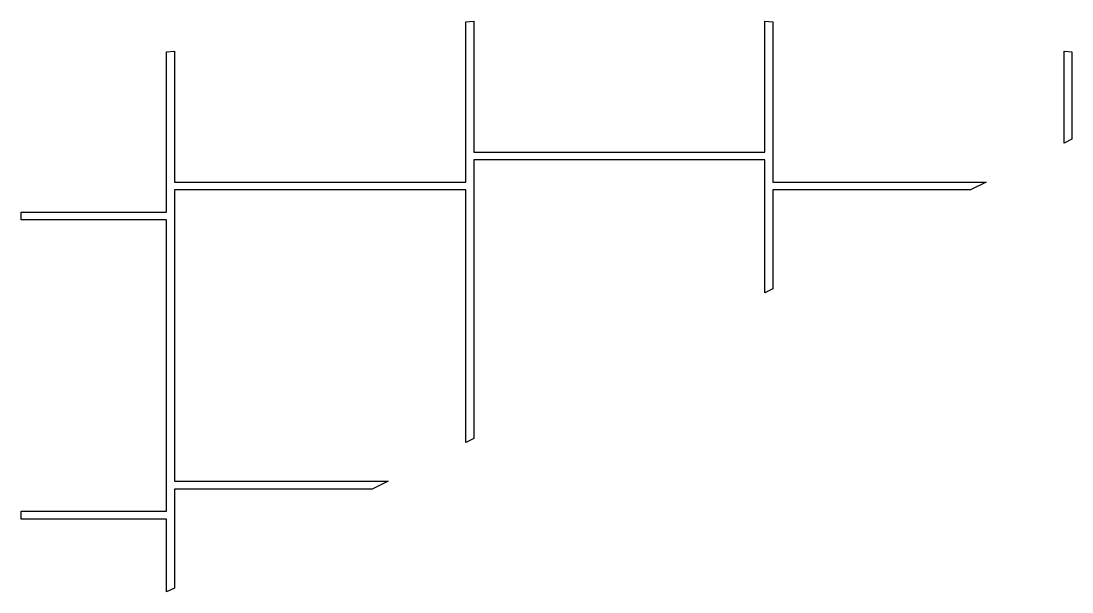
# Model space of a CAD drawing. Header units: millimetres. Extents: x 0 to 66.8, y 2.7 to 39.
import ezdxf

# ---------------------------------------------------------------- set-up
doc = ezdxf.new("R2010")
doc.units = ezdxf.units.MM

msp = doc.modelspace()

# ---------------------------------------------------------------- linework, layer by layer
for p, q in [((28.25, 38.927), (28.75, 38.978)), ((28.25, 28.75), (28.25, 38.927)), ((28.75, 38.978), (28.75, 30.655)), ((47.25, 38.978), (47.75, 38.927)), ((47.25, 30.655), (47.25, 38.978)), ((47.75, 38.927), (47.75, 28.75)), ((9.25, 37.022), (9.75, 37.073)), ((9.25, 26.845), (9.25, 37.022)), ((9.75, 37.073), (9.75, 28.75)), ((66.25, 37.073), (66.75, 37.022)), ((66.25, 31.22), (66.25, 37.073)), ((66.75, 37.022), (66.75, 31.47)), ((66.75, 31.47), (66.25, 31.22)), ((28.75, 30.655), (47.25, 30.655)), ((47.25, 30.155), (28.75, 30.155)), ((28.75, 30.155), (28.75, 12.47)), ((47.25, 21.72), (47.25, 30.155)), ((9.75, 28.75), (28.25, 28.75)), ((47.75, 28.75), (61.31, 28.75)), ((61.31, 28.75), (60.31, 28.25)), ((28.25, 28.25), (9.75, 28.25)), ((9.75, 28.25), (9.75, 9.75)), ((28.25, 12.22), (28.25, 28.25)), ((60.31, 28.25), (47.75, 28.25)), ((47.75, 28.25), (47.75, 21.97)), ((0, 26.345), (0, 26.845)), ((0, 26.845), (9.25, 26.845)), ((9.25, 26.345), (0, 26.345)), ((9.25, 7.845), (9.25, 26.345)), ((47.75, 21.97), (47.25, 21.72)), ((28.75, 12.47), (28.25, 12.22)), ((9.75, 9.75), (23.31, 9.75)), ((23.31, 9.75), (22.31, 9.25)), ((22.31, 9.25), (9.75, 9.25)), ((9.75, 9.25), (9.75, 2.97)), ((0, 7.345), (0, 7.845)), ((0, 7.845), (9.25, 7.845)), ((9.25, 7.345), (0, 7.345)), ((9.25, 2.72), (9.25, 7.345)), ((9.75, 2.97), (9.25, 2.72))]:
    msp.add_line(p, q)

doc.saveas('drawing.dxf')
